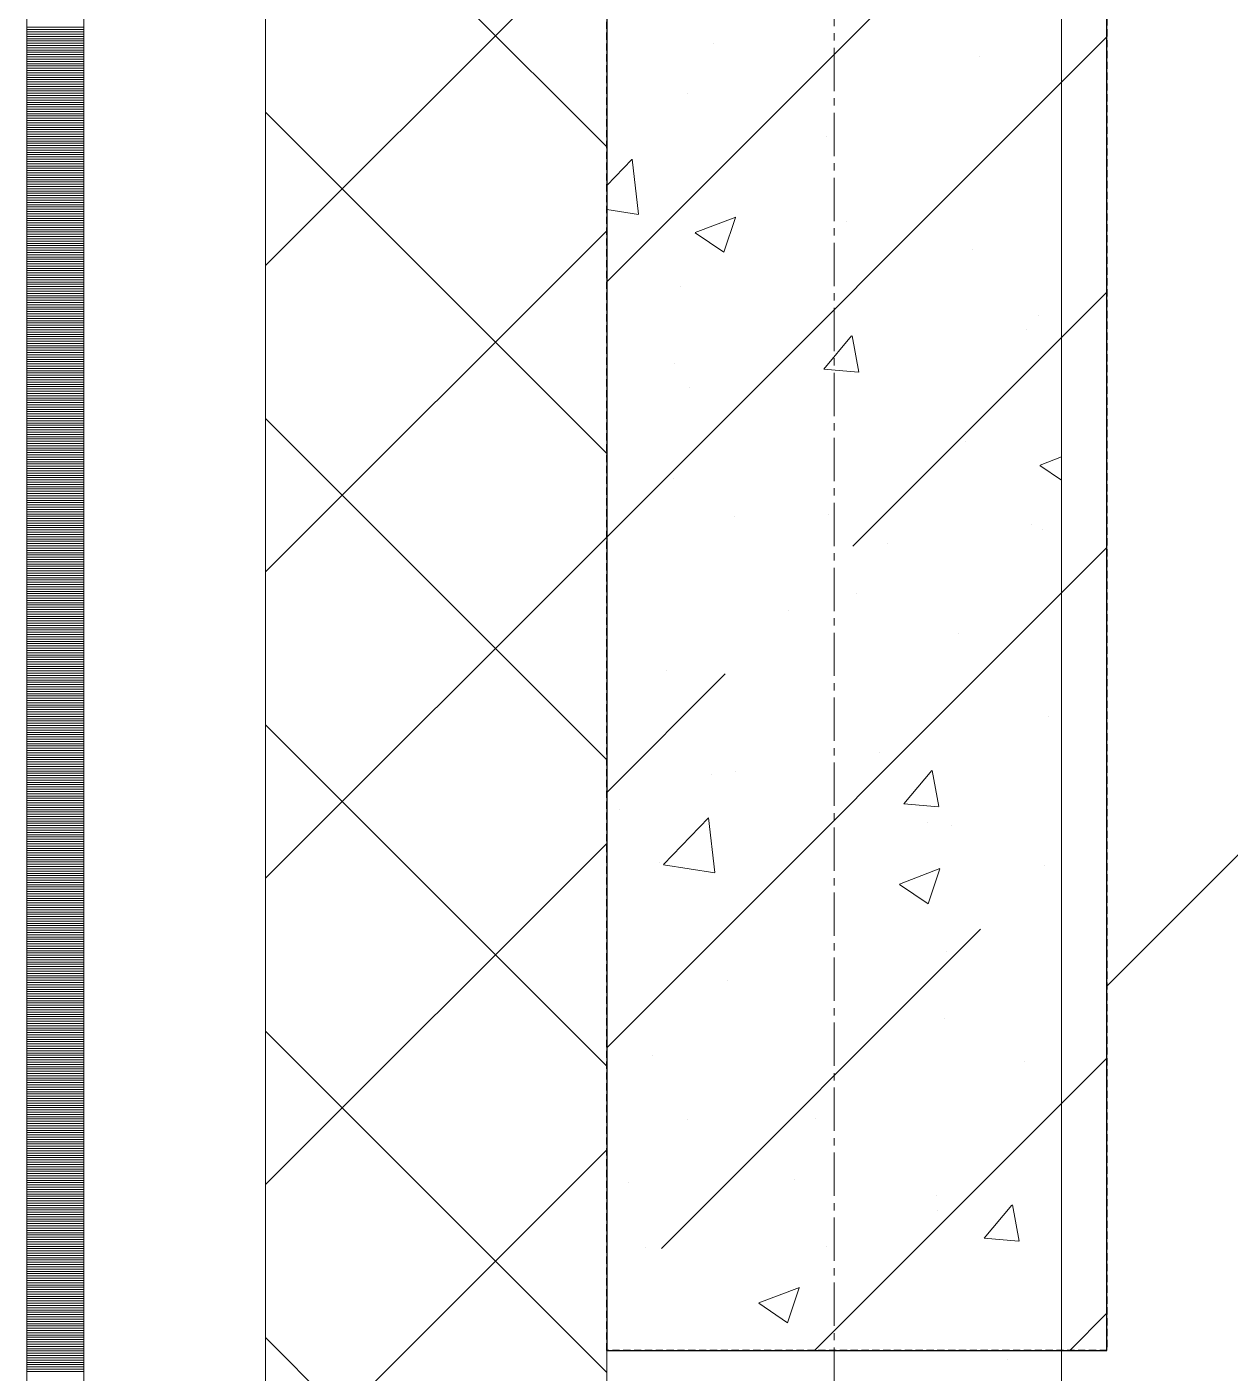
# Model space of a CAD drawing. Header units: millimetres. Extents: x 538266 to 1167394, y 114608 to 637157.
# Drawn here: x 828883 to 829412, y 185303 to 185895 of the extents above; entities that cross this region are included whole.
import ezdxf
from ezdxf.enums import TextEntityAlignment as Align

# ---------------------------------------------------------------- set-up
doc = ezdxf.new("R2010")
doc.units = ezdxf.units.MM
for name, pattern in [('CENTER2', [28.575, 19.05, -3.175, 3.175, -3.175]), ('DASHED', [19.05, 12.7, -6.35]), ('HIDDEN2', [4.7625, 3.175, -1.5875])]:
    doc.linetypes.add(name, pattern=pattern)
doc.layers.get('Defpoints').update_dxf_attribs({"color": 140})
doc.layers.add('АР_Делит', color=120, linetype='Continuous', lineweight=0, plot=False)
for name, color, linetype, lineweight in [('АР_Колонны', 70, 'Continuous', 30), ('АР_Стены ЖБ', 7, 'Continuous', 35), ('АР_Стены ПЕНОблок', 52, 'Continuous', 20), ('АР_Тонкая', 254, 'Continuous', 5), ('АР_Утеплитель', 31, 'Continuous', 0), ('АР_Штриховка', 8, 'Continuous', 0)]:
    doc.layers.add(name, color=color, linetype=linetype, lineweight=lineweight)
doc.layers.add('РД_Оси_100', color=7, linetype='Continuous', lineweight=0, true_color=0x525252)
doc.layers.add('ФВ-5', color=7, linetype='Continuous')
doc.styles.add('style1', font='ARIALN.TTF')

# ---------------------------------------------------------------- blocks, each defined once
blk = doc.blocks.new('2_этаж')
at = {"layer": 'АР_Колонны', "color": 18, "linetype": 'HIDDEN2', "lineweight": 25, "true_color": 0x000000}
for p, q in [((672773.57, 185313.25), (672773.57, 186213.25)), ((672993.57, 186213.25), (672993.57, 185313.25)), ((672993.57, 185313.25), (672773.57, 185313.25))]:
    blk.add_line(p, q, dxfattribs=at)
at = {"layer": 'АР_Колонны', "color": 18, "linetype": 'Continuous', "lineweight": 15, "true_color": 0x000000}
for p, q in [((672773.57, 186213.25), (672773.57, 185313.25)), ((672773.57, 186213.25), (672773.57, 185313.25)), ((672993.57, 185313.25), (672993.57, 186213.25)), ((672993.57, 185313.25), (672993.57, 186213.25)), ((672773.57, 185313.25), (672993.57, 185313.25)), ((672773.57, 185313.25), (672993.57, 185313.25))]:
    blk.add_line(p, q, dxfattribs=at)
at = {"layer": 'АР_Стены ЖБ', "color": 18, "linetype": 'Continuous', "lineweight": 30, "true_color": 0x000000}
for p, q in [((672773.57, 186213.25), (672773.57, 185313.25)), ((672993.57, 185313.25), (672993.57, 186213.25)), ((672773.57, 185313.25), (672993.57, 185313.25))]:
    blk.add_line(p, q, dxfattribs=at)
at = {"layer": 'АР_Стены ПЕНОблок', "color": 18, "linetype": 'Continuous', "lineweight": 20, "true_color": 0x000000}
for p, q in [((672773.57, 213213.25), (672773.57, 137013.25)), ((672973.57, 137013.25), (672973.57, 213213.25))]:
    blk.add_line(p, q, dxfattribs=at)
at = {"layer": 'АР_Тонкая', "color": 18, "linetype": 'Continuous', "lineweight": 5, "true_color": 0x000000}
for p, q in [((672518.57, 213213.25), (672518.57, 137013.25)), ((672543.57, 213213.25), (672543.57, 137013.25)), ((672543.57, 137013.25), (672543.57, 213213.25)), ((672623.57, 137013.25), (672623.57, 213213.25))]:
    blk.add_line(p, q, dxfattribs=at)
at = {"layer": 'АР_Утеплитель', "color": 18, "linetype": 'Continuous', "lineweight": 0, "true_color": 0x000000}
for p, q in [((672623.57, 213213.25), (672623.57, 137013.25)), ((672773.57, 137013.25), (672773.57, 213213.25))]:
    blk.add_line(p, q, dxfattribs=at)
at = {"layer": 'АР_Штриховка', "color": 18, "linetype": 'Continuous', "lineweight": 0, "true_color": 0x000000}
for p, q in [((672773.57, 185842.37), (672623.57, 185992.37)), ((672623.57, 185790.23), (672773.57, 185940.23)), ((672518.57, 185895), (672543.57, 185895)), ((672518.57, 185894), (672543.57, 185894)), ((672518.57, 185893), (672543.57, 185893)), ((672518.57, 185892), (672543.57, 185892)), ((672518.57, 185891), (672543.57, 185891)), ((672518.57, 185890), (672543.57, 185890)), ((672518.57, 185889), (672543.57, 185889)), ((672518.57, 185888), (672543.57, 185888)), ((672518.57, 185887), (672543.57, 185887)), ((672518.57, 185886), (672543.57, 185886)), ((672518.57, 185885), (672543.57, 185885)), ((672518.57, 185884), (672543.57, 185884)), ((672518.57, 185883), (672543.57, 185883)), ((672820.54, 185888.04), (672820.54, 185888.04)), ((672518.57, 185882), (672543.57, 185882)), ((672518.57, 185881), (672543.57, 185881)), ((672518.57, 185880), (672543.57, 185880)), ((672518.57, 185879), (672543.57, 185879)), ((672518.57, 185878), (672543.57, 185878)), ((672518.57, 185877), (672543.57, 185877)), ((672937.47, 185882.06), (672937.47, 185882.06)), ((672518.57, 185876), (672543.57, 185876)), ((672518.57, 185875), (672543.57, 185875)), ((672518.57, 185874), (672543.57, 185874)), ((672518.57, 185873), (672543.57, 185873)), ((672518.57, 185872), (672543.57, 185872)), ((672518.57, 185871), (672543.57, 185871)), ((672518.57, 185870), (672543.57, 185870)), ((672518.57, 185869), (672543.57, 185869)), ((672518.57, 185868), (672543.57, 185868)), ((672518.57, 185867), (672543.57, 185867)), ((672518.57, 185866), (672543.57, 185866)), ((672518.57, 185865), (672543.57, 185865)), ((672809.17, 185865.8), (672809.17, 185865.8)), ((672518.57, 185864), (672543.57, 185864)), ((672518.57, 185863), (672543.57, 185863)), ((672518.57, 185862), (672543.57, 185862)), ((672518.57, 185861), (672543.57, 185861)), ((672518.57, 185860), (672543.57, 185860)), ((672518.57, 185859), (672543.57, 185859)), ((672518.57, 185858), (672543.57, 185858)), ((672518.57, 185857), (672543.57, 185857)), ((672518.57, 185856), (672543.57, 185856)), ((672518.57, 185855), (672543.57, 185855)), ((672518.57, 185854), (672543.57, 185854)), ((672773.57, 185707.67), (672623.57, 185857.67)), ((672518.57, 185853), (672543.57, 185853)), ((672518.57, 185852), (672543.57, 185852)), ((672518.57, 185851), (672543.57, 185851)), ((672518.57, 185850), (672543.57, 185850)), ((672518.57, 185849), (672543.57, 185849)), ((672518.57, 185848), (672543.57, 185848)), ((672870.08, 185847.19), (672870.08, 185847.19)), ((672518.57, 185847), (672543.57, 185847)), ((672518.57, 185846), (672543.57, 185846)), ((672518.57, 185845), (672543.57, 185845)), ((672518.57, 185844), (672543.57, 185844)), ((672518.57, 185843), (672543.57, 185843)), ((672518.57, 185842), (672543.57, 185842)), ((672518.57, 185841), (672543.57, 185841)), ((672518.57, 185840), (672543.57, 185840)), ((672518.57, 185839), (672543.57, 185839)), ((672518.57, 185838), (672543.57, 185838)), ((672518.57, 185837), (672543.57, 185837)), ((672518.57, 185836), (672543.57, 185836)), ((672773.57, 185825.42), (672784.63, 185836.94)), ((672787.5, 185812.83), (672784.69, 185836.95)), ((672518.57, 185835), (672543.57, 185835)), ((672518.57, 185834), (672543.57, 185834)), ((672518.57, 185833), (672543.57, 185833)), ((672518.57, 185832), (672543.57, 185832)), ((672518.57, 185831), (672543.57, 185831)), ((672518.57, 185830), (672543.57, 185830)), ((672773.88, 185834.53), (672773.88, 185834.53)), ((672518.57, 185829), (672543.57, 185829)), ((672518.57, 185828), (672543.57, 185828)), ((672518.57, 185827), (672543.57, 185827)), ((672518.57, 185826), (672543.57, 185826)), ((672518.57, 185825), (672543.57, 185825)), ((672518.57, 185824), (672543.57, 185824)), ((672518.57, 185823), (672543.57, 185823)), ((672518.57, 185822), (672543.57, 185822)), ((672518.57, 185821), (672543.57, 185821)), ((672518.57, 185820), (672543.57, 185820)), ((672518.57, 185819), (672543.57, 185819)), ((672518.57, 185818), (672543.57, 185818)), ((672518.57, 185817), (672543.57, 185817)), ((672518.57, 185816), (672543.57, 185816)), ((672518.57, 185815), (672543.57, 185815)), ((672518.57, 185814), (672543.57, 185814)), ((672518.57, 185813), (672543.57, 185813)), ((672518.57, 185812), (672543.57, 185812)), ((672773.57, 185814.87), (672787.48, 185812.71)), ((672812.53, 185804.75), (672830.31, 185811.58)), ((672518.57, 185811), (672543.57, 185811)), ((672518.57, 185810), (672543.57, 185810)), ((672518.57, 185809), (672543.57, 185809)), ((672518.57, 185808), (672543.57, 185808)), ((672518.57, 185807), (672543.57, 185807)), ((672518.57, 185806), (672543.57, 185806)), ((672825.11, 185796.07), (672830.26, 185811.42)), ((672879.14, 185809.82), (672879.14, 185809.82)), ((672518.57, 185805), (672543.57, 185805)), ((672518.57, 185804), (672543.57, 185804)), ((672518.57, 185803), (672543.57, 185803)), ((672518.57, 185802), (672543.57, 185802)), ((672518.57, 185801), (672543.57, 185801)), ((672518.57, 185800), (672543.57, 185800)), ((672623.57, 185655.53), (672773.57, 185805.53)), ((672812.46, 185804.6), (672825.09, 185796.08)), ((672518.57, 185799), (672543.57, 185799)), ((672518.57, 185798), (672543.57, 185798)), ((672518.57, 185797), (672543.57, 185797)), ((672518.57, 185796), (672543.57, 185796)), ((672518.57, 185795), (672543.57, 185795)), ((672518.57, 185794), (672543.57, 185794)), ((672934.38, 185797.51), (672934.38, 185797.51)), ((672518.57, 185793), (672543.57, 185793)), ((672518.57, 185792), (672543.57, 185792)), ((672518.57, 185791), (672543.57, 185791)), ((672518.57, 185790), (672543.57, 185790)), ((672518.57, 185789), (672543.57, 185789)), ((672518.57, 185788), (672543.57, 185788)), ((672518.57, 185787), (672543.57, 185787)), ((672518.57, 185786), (672543.57, 185786)), ((672518.57, 185785), (672543.57, 185785)), ((672518.57, 185784), (672543.57, 185784)), ((672518.57, 185783), (672543.57, 185783)), ((672518.57, 185782), (672543.57, 185782)), ((672518.57, 185781), (672543.57, 185781)), ((672518.57, 185780), (672543.57, 185780)), ((672518.57, 185779), (672543.57, 185779)), ((672518.57, 185778), (672543.57, 185778)), ((672518.57, 185777), (672543.57, 185777)), ((672806.08, 185781.25), (672806.08, 185781.25)), ((672518.57, 185776), (672543.57, 185776)), ((672518.57, 185775), (672543.57, 185775)), ((672518.57, 185774), (672543.57, 185774)), ((672518.57, 185773), (672543.57, 185773)), ((672518.57, 185772), (672543.57, 185772)), ((672518.57, 185771), (672543.57, 185771)), ((672518.57, 185770), (672543.57, 185770)), ((672518.57, 185769), (672543.57, 185769)), ((672518.57, 185768), (672543.57, 185768)), ((672518.57, 185767), (672543.57, 185767)), ((672518.57, 185766), (672543.57, 185766)), ((672518.57, 185765), (672543.57, 185765)), ((672963.67, 185768.13), (672963.67, 185768.13)), ((672518.57, 185764), (672543.57, 185764)), ((672518.57, 185763), (672543.57, 185763)), ((672518.57, 185762), (672543.57, 185762)), ((672518.57, 185761), (672543.57, 185761)), ((672518.57, 185760), (672543.57, 185760)), ((672518.57, 185759), (672543.57, 185759)), ((672869.03, 185744.67), (672881.27, 185759.27)), ((672884.45, 185743.39), (672881.51, 185759.31)), ((672958.18, 185761.91), (672958.18, 185761.91)), ((672518.57, 185758), (672543.57, 185758)), ((672518.57, 185757), (672543.57, 185757)), ((672518.57, 185756), (672543.57, 185756)), ((672518.57, 185755), (672543.57, 185755)), ((672518.57, 185754), (672543.57, 185754)), ((672518.57, 185753), (672543.57, 185753)), ((672518.57, 185752), (672543.57, 185752)), ((672518.57, 185751), (672543.57, 185751)), ((672518.57, 185750), (672543.57, 185750)), ((672518.57, 185749), (672543.57, 185749)), ((672518.57, 185748), (672543.57, 185748)), ((672518.57, 185747), (672543.57, 185747)), ((672803.26, 185747.01), (672803.26, 185747.01)), ((672518.57, 185746), (672543.57, 185746)), ((672518.57, 185745), (672543.57, 185745)), ((672518.57, 185744), (672543.57, 185744)), ((672518.57, 185743), (672543.57, 185743)), ((672518.57, 185742), (672543.57, 185742)), ((672518.57, 185741), (672543.57, 185741)), ((672869.03, 185744.67), (672884.21, 185743.34)), ((672518.57, 185740), (672543.57, 185740)), ((672518.57, 185739), (672543.57, 185739)), ((672518.57, 185738), (672543.57, 185738)), ((672518.57, 185737), (672543.57, 185737)), ((672518.57, 185736), (672543.57, 185736)), ((672518.57, 185735), (672543.57, 185735)), ((672810.05, 185736.48), (672810.05, 185736.48)), ((672518.57, 185734), (672543.57, 185734)), ((672518.57, 185733), (672543.57, 185733)), ((672518.57, 185732), (672543.57, 185732)), ((672518.57, 185731), (672543.57, 185731)), ((672518.57, 185730), (672543.57, 185730)), ((672518.57, 185729), (672543.57, 185729)), ((672518.57, 185728), (672543.57, 185728)), ((672518.57, 185727), (672543.57, 185727)), ((672518.57, 185726), (672543.57, 185726)), ((672518.57, 185725), (672543.57, 185725)), ((672518.57, 185724), (672543.57, 185724)), ((672518.57, 185723), (672543.57, 185723)), ((672773.57, 185572.96), (672623.57, 185722.96)), ((672518.57, 185722), (672543.57, 185722)), ((672518.57, 185721), (672543.57, 185721)), ((672518.57, 185720), (672543.57, 185720)), ((672518.57, 185719), (672543.57, 185719)), ((672518.57, 185718), (672543.57, 185718)), ((672518.57, 185717), (672543.57, 185717)), ((672518.57, 185716), (672543.57, 185716)), ((672518.57, 185715), (672543.57, 185715)), ((672518.57, 185714), (672543.57, 185714)), ((672518.57, 185713), (672543.57, 185713)), ((672518.57, 185712), (672543.57, 185712)), ((672518.57, 185711), (672543.57, 185711)), ((672931.29, 185712.95), (672931.29, 185712.95)), ((672518.57, 185710), (672543.57, 185710)), ((672518.57, 185709), (672543.57, 185709)), ((672518.57, 185708), (672543.57, 185708)), ((672518.57, 185707), (672543.57, 185707)), ((672518.57, 185706), (672543.57, 185706)), ((672964.14, 185702.49), (672973.57, 185706.1)), ((672518.57, 185705), (672543.57, 185705)), ((672518.57, 185704), (672543.57, 185704)), ((672518.57, 185703), (672543.57, 185703)), ((672518.57, 185702), (672543.57, 185702)), ((672518.57, 185701), (672543.57, 185701)), ((672518.57, 185700), (672543.57, 185700)), ((672964.07, 185702.34), (672973.57, 185695.93)), ((672518.57, 185699), (672543.57, 185699)), ((672518.57, 185698), (672543.57, 185698)), ((672518.57, 185697), (672543.57, 185697)), ((672518.57, 185696), (672543.57, 185696)), ((672518.57, 185695), (672543.57, 185695)), ((672518.57, 185694), (672543.57, 185694)), ((672802.99, 185696.69), (672802.99, 185696.69)), ((672518.57, 185693), (672543.57, 185693)), ((672518.57, 185692), (672543.57, 185692)), ((672518.57, 185691), (672543.57, 185691)), ((672518.57, 185690), (672543.57, 185690)), ((672518.57, 185689), (672543.57, 185689)), ((672518.57, 185688), (672543.57, 185688)), ((672518.57, 185687), (672543.57, 185687)), ((672518.57, 185686), (672543.57, 185686)), ((672518.57, 185685), (672543.57, 185685)), ((672518.57, 185684), (672543.57, 185684)), ((672518.57, 185683), (672543.57, 185683)), ((672518.57, 185682), (672543.57, 185682)), ((672518.57, 185681), (672543.57, 185681)), ((672518.57, 185680), (672543.57, 185680)), ((672518.57, 185679), (672543.57, 185679)), ((672518.57, 185678), (672543.57, 185678)), ((672518.57, 185677), (672543.57, 185677)), ((672518.57, 185676), (672543.57, 185676)), ((672829.67, 185680.03), (672829.67, 185680.03)), ((672870.91, 185680.71), (672870.91, 185680.71)), ((672960.44, 185676.32), (672960.44, 185676.32)), ((672518.57, 185675), (672543.57, 185675)), ((672518.57, 185674), (672543.57, 185674)), ((672518.57, 185673), (672543.57, 185673)), ((672518.57, 185672), (672543.57, 185672)), ((672518.57, 185671), (672543.57, 185671)), ((672518.57, 185670), (672543.57, 185670)), ((672623.57, 185520.83), (672773.57, 185670.83)), ((672965.26, 185674.3), (672965.26, 185674.3)), ((672518.57, 185669), (672543.57, 185669)), ((672518.57, 185668), (672543.57, 185668)), ((672518.57, 185667), (672543.57, 185667)), ((672518.57, 185666), (672543.57, 185666)), ((672518.57, 185665), (672543.57, 185665)), ((672518.57, 185664), (672543.57, 185664)), ((672896.85, 185667.95), (672896.85, 185667.95)), ((672518.57, 185663), (672543.57, 185663)), ((672518.57, 185662), (672543.57, 185662)), ((672518.57, 185661), (672543.57, 185661)), ((672518.57, 185660), (672543.57, 185660)), ((672518.57, 185659), (672543.57, 185659)), ((672518.57, 185658), (672543.57, 185658)), ((672518.57, 185657), (672543.57, 185657)), ((672518.57, 185656), (672543.57, 185656)), ((672518.57, 185655), (672543.57, 185655)), ((672518.57, 185654), (672543.57, 185654)), ((672518.57, 185653), (672543.57, 185653)), ((672518.57, 185652), (672543.57, 185652)), ((672518.57, 185651), (672543.57, 185651)), ((672518.57, 185650), (672543.57, 185650)), ((672518.57, 185649), (672543.57, 185649)), ((672518.57, 185648), (672543.57, 185648)), ((672518.57, 185647), (672543.57, 185647)), ((672518.57, 185646), (672543.57, 185646)), ((672883.23, 185645.91), (672883.23, 185645.91)), ((672518.57, 185645), (672543.57, 185645)), ((672518.57, 185644), (672543.57, 185644)), ((672518.57, 185643), (672543.57, 185643)), ((672518.57, 185642), (672543.57, 185642)), ((672518.57, 185641), (672543.57, 185641)), ((672518.57, 185640), (672543.57, 185640)), ((672518.57, 185639), (672543.57, 185639)), ((672518.57, 185638), (672543.57, 185638)), ((672518.57, 185637), (672543.57, 185637)), ((672518.57, 185636), (672543.57, 185636)), ((672518.57, 185635), (672543.57, 185635)), ((672518.57, 185634), (672543.57, 185634)), ((672518.57, 185633), (672543.57, 185633)), ((672518.57, 185632), (672543.57, 185632)), ((672518.57, 185631), (672543.57, 185631)), ((672518.57, 185630), (672543.57, 185630)), ((672518.57, 185629), (672543.57, 185629)), ((672928.2, 185628.4), (672928.2, 185628.4)), ((672518.57, 185628), (672543.57, 185628)), ((672518.57, 185627), (672543.57, 185627)), ((672518.57, 185626), (672543.57, 185626)), ((672518.57, 185625), (672543.57, 185625)), ((672518.57, 185624), (672543.57, 185624)), ((672518.57, 185623), (672543.57, 185623)), ((672518.57, 185622), (672543.57, 185622)), ((672518.57, 185621), (672543.57, 185621)), ((672518.57, 185620), (672543.57, 185620)), ((672518.57, 185619), (672543.57, 185619)), ((672518.57, 185618), (672543.57, 185618)), ((672518.57, 185617), (672543.57, 185617)), ((672518.57, 185616), (672543.57, 185616)), ((672518.57, 185615), (672543.57, 185615)), ((672518.57, 185614), (672543.57, 185614)), ((672518.57, 185613), (672543.57, 185613)), ((672518.57, 185612), (672543.57, 185612)), ((672518.57, 185611), (672543.57, 185611)), ((672799.9, 185612.14), (672799.9, 185612.14)), ((672518.57, 185610), (672543.57, 185610)), ((672518.57, 185609), (672543.57, 185609)), ((672518.57, 185608), (672543.57, 185608)), ((672518.57, 185607), (672543.57, 185607)), ((672518.57, 185606), (672543.57, 185606)), ((672518.57, 185605), (672543.57, 185605)), ((672518.57, 185604), (672543.57, 185604)), ((672518.57, 185603), (672543.57, 185603)), ((672518.57, 185602), (672543.57, 185602)), ((672518.57, 185601), (672543.57, 185601)), ((672518.57, 185600), (672543.57, 185600)), ((672518.57, 185599), (672543.57, 185599)), ((672518.57, 185598), (672543.57, 185598)), ((672518.57, 185597), (672543.57, 185597)), ((672518.57, 185596), (672543.57, 185596)), ((672518.57, 185595), (672543.57, 185595)), ((672518.57, 185594), (672543.57, 185594)), ((672518.57, 185593), (672543.57, 185593)), ((672518.57, 185592), (672543.57, 185592)), ((672518.57, 185591), (672543.57, 185591)), ((672518.57, 185590), (672543.57, 185590)), ((672518.57, 185589), (672543.57, 185589)), ((672518.57, 185588), (672543.57, 185588)), ((672518.57, 185587), (672543.57, 185587)), ((672773.57, 185438.26), (672623.57, 185588.26)), ((672967.92, 185591.83), (672967.92, 185591.83)), ((672518.57, 185586), (672543.57, 185586)), ((672518.57, 185585), (672543.57, 185585)), ((672518.57, 185584), (672543.57, 185584)), ((672518.57, 185583), (672543.57, 185583)), ((672518.57, 185582), (672543.57, 185582)), ((672518.57, 185581), (672543.57, 185581)), ((672518.57, 185580), (672543.57, 185580)), ((672518.57, 185579), (672543.57, 185579)), ((672518.57, 185578), (672543.57, 185578)), ((672518.57, 185577), (672543.57, 185577)), ((672518.57, 185576), (672543.57, 185576)), ((672518.57, 185575), (672543.57, 185575)), ((672893.62, 185576.14), (672893.62, 185576.14)), ((672518.57, 185574), (672543.57, 185574)), ((672518.57, 185573), (672543.57, 185573)), ((672518.57, 185572), (672543.57, 185572)), ((672518.57, 185571), (672543.57, 185571)), ((672518.57, 185570), (672543.57, 185570)), ((672518.57, 185569), (672543.57, 185569)), ((672518.57, 185568), (672543.57, 185568)), ((672518.57, 185567), (672543.57, 185567)), ((672518.57, 185566), (672543.57, 185566)), ((672518.57, 185565), (672543.57, 185565)), ((672518.57, 185564), (672543.57, 185564)), ((672518.57, 185563), (672543.57, 185563)), ((672819.79, 185566.4), (672819.79, 185566.4)), ((672830.03, 185567.77), (672830.03, 185567.77)), ((672904.27, 185553.62), (672916.52, 185568.21)), ((672919.69, 185552.33), (672916.76, 185568.25)), ((672518.57, 185562), (672543.57, 185562)), ((672518.57, 185561), (672543.57, 185561)), ((672518.57, 185560), (672543.57, 185560)), ((672518.57, 185559), (672543.57, 185559)), ((672518.57, 185558), (672543.57, 185558)), ((672518.57, 185557), (672543.57, 185557)), ((672518.57, 185556), (672543.57, 185556)), ((672518.57, 185555), (672543.57, 185555)), ((672518.57, 185554), (672543.57, 185554)), ((672518.57, 185553), (672543.57, 185553)), ((672518.57, 185552), (672543.57, 185552)), ((672904.27, 185553.61), (672919.45, 185552.28)), ((672518.57, 185551), (672543.57, 185551)), ((672518.57, 185550), (672543.57, 185550)), ((672518.57, 185549), (672543.57, 185549)), ((672518.57, 185548), (672543.57, 185548)), ((672518.57, 185547), (672543.57, 185547)), ((672518.57, 185546), (672543.57, 185546)), ((672779.14, 185550.92), (672779.14, 185550.92)), ((672798.52, 185526.86), (672818.3, 185547.47)), ((672821.18, 185523.36), (672818.37, 185547.48)), ((672518.57, 185545), (672543.57, 185545)), ((672518.57, 185544), (672543.57, 185544)), ((672518.57, 185543), (672543.57, 185543)), ((672518.57, 185542), (672543.57, 185542)), ((672518.57, 185541), (672543.57, 185541)), ((672518.57, 185540), (672543.57, 185540)), ((672914.73, 185545.19), (672914.73, 185545.19)), ((672925.11, 185543.84), (672925.11, 185543.84)), ((672518.57, 185539), (672543.57, 185539)), ((672518.57, 185538), (672543.57, 185538)), ((672518.57, 185537), (672543.57, 185537)), ((672518.57, 185536), (672543.57, 185536)), ((672518.57, 185535), (672543.57, 185535)), ((672518.57, 185534), (672543.57, 185534)), ((672623.57, 185386.12), (672773.57, 185536.12)), ((672518.57, 185533), (672543.57, 185533)), ((672518.57, 185532), (672543.57, 185532)), ((672518.57, 185531), (672543.57, 185531)), ((672518.57, 185530), (672543.57, 185530)), ((672518.57, 185529), (672543.57, 185529)), ((672518.57, 185528), (672543.57, 185528)), ((672796.82, 185527.58), (672796.82, 185527.58)), ((672518.57, 185527), (672543.57, 185527)), ((672518.57, 185526), (672543.57, 185526)), ((672518.57, 185525), (672543.57, 185525)), ((672518.57, 185524), (672543.57, 185524)), ((672518.57, 185523), (672543.57, 185523)), ((672518.57, 185522), (672543.57, 185522)), ((672798.57, 185526.75), (672821.16, 185523.24)), ((672902.34, 185518.3), (672920.12, 185525.12)), ((672914.92, 185509.62), (672920.07, 185524.97)), ((672518.57, 185521), (672543.57, 185521)), ((672518.57, 185520), (672543.57, 185520)), ((672518.57, 185519), (672543.57, 185519)), ((672518.57, 185518), (672543.57, 185518)), ((672518.57, 185517), (672543.57, 185517)), ((672518.57, 185516), (672543.57, 185516)), ((672902.27, 185518.15), (672914.9, 185509.63)), ((672518.57, 185515), (672543.57, 185515)), ((672518.57, 185514), (672543.57, 185514)), ((672518.57, 185513), (672543.57, 185513)), ((672518.57, 185512), (672543.57, 185512)), ((672518.57, 185511), (672543.57, 185511)), ((672518.57, 185510), (672543.57, 185510)), ((672518.57, 185509), (672543.57, 185509)), ((672518.57, 185508), (672543.57, 185508)), ((672518.57, 185507), (672543.57, 185507)), ((672518.57, 185506), (672543.57, 185506)), ((672518.57, 185505), (672543.57, 185505)), ((672518.57, 185504), (672543.57, 185504)), ((672518.57, 185503), (672543.57, 185503)), ((672518.57, 185502), (672543.57, 185502)), ((672518.57, 185501), (672543.57, 185501)), ((672518.57, 185500), (672543.57, 185500)), ((672518.57, 185499), (672543.57, 185499)), ((672518.57, 185498), (672543.57, 185498)), ((672518.57, 185497), (672543.57, 185497)), ((672518.57, 185496), (672543.57, 185496)), ((672518.57, 185495), (672543.57, 185495)), ((672518.57, 185494), (672543.57, 185494)), ((672518.57, 185493), (672543.57, 185493)), ((672518.57, 185492), (672543.57, 185492)), ((672518.57, 185491), (672543.57, 185491)), ((672518.57, 185490), (672543.57, 185490)), ((672518.57, 185489), (672543.57, 185489)), ((672518.57, 185488), (672543.57, 185488)), ((672518.57, 185487), (672543.57, 185487)), ((672923, 185488.63), (672923, 185488.63)), ((672518.57, 185486), (672543.57, 185486)), ((672518.57, 185485), (672543.57, 185485)), ((672518.57, 185484), (672543.57, 185484)), ((672518.57, 185483), (672543.57, 185483)), ((672518.57, 185482), (672543.57, 185482)), ((672518.57, 185481), (672543.57, 185481)), ((672518.57, 185480), (672543.57, 185480)), ((672518.57, 185479), (672543.57, 185479)), ((672518.57, 185478), (672543.57, 185478)), ((672518.57, 185477), (672543.57, 185477)), ((672518.57, 185476), (672543.57, 185476)), ((672518.57, 185475), (672543.57, 185475)), ((672826.8, 185475.96), (672826.8, 185475.96)), ((672518.57, 185474), (672543.57, 185474)), ((672518.57, 185473), (672543.57, 185473)), ((672518.57, 185472), (672543.57, 185472)), ((672518.57, 185471), (672543.57, 185471)), ((672518.57, 185470), (672543.57, 185470)), ((672518.57, 185469), (672543.57, 185469)), ((672518.57, 185468), (672543.57, 185468)), ((672518.57, 185467), (672543.57, 185467)), ((672518.57, 185466), (672543.57, 185466)), ((672518.57, 185465), (672543.57, 185465)), ((672518.57, 185464), (672543.57, 185464)), ((672518.57, 185463), (672543.57, 185463)), ((672518.57, 185462), (672543.57, 185462)), ((672518.57, 185461), (672543.57, 185461)), ((672518.57, 185460), (672543.57, 185460)), ((672518.57, 185459), (672543.57, 185459)), ((672518.57, 185458), (672543.57, 185458)), ((672518.57, 185457), (672543.57, 185457)), ((672922.02, 185459.29), (672922.02, 185459.29)), ((672518.57, 185456), (672543.57, 185456)), ((672518.57, 185455), (672543.57, 185455)), ((672518.57, 185454), (672543.57, 185454)), ((672518.57, 185453), (672543.57, 185453)), ((672518.57, 185452), (672543.57, 185452)), ((672518.57, 185451), (672543.57, 185451)), ((672773.57, 185303.55), (672623.57, 185453.55)), ((672518.57, 185450), (672543.57, 185450)), ((672518.57, 185449), (672543.57, 185449)), ((672518.57, 185448), (672543.57, 185448)), ((672518.57, 185447), (672543.57, 185447)), ((672518.57, 185446), (672543.57, 185446)), ((672518.57, 185445), (672543.57, 185445)), ((672518.57, 185444), (672543.57, 185444)), ((672518.57, 185443), (672543.57, 185443)), ((672518.57, 185442), (672543.57, 185442)), ((672518.57, 185441), (672543.57, 185441)), ((672518.57, 185440), (672543.57, 185440)), ((672518.57, 185439), (672543.57, 185439)), ((672793.73, 185443.03), (672793.73, 185443.03)), ((672957.43, 185440.27), (672957.43, 185440.27)), ((672518.57, 185438), (672543.57, 185438)), ((672518.57, 185437), (672543.57, 185437)), ((672518.57, 185436), (672543.57, 185436)), ((672518.57, 185435), (672543.57, 185435)), ((672518.57, 185434), (672543.57, 185434)), ((672518.57, 185433), (672543.57, 185433)), ((672518.57, 185432), (672543.57, 185432)), ((672518.57, 185431), (672543.57, 185431)), ((672518.57, 185430), (672543.57, 185430)), ((672518.57, 185429), (672543.57, 185429)), ((672518.57, 185428), (672543.57, 185428)), ((672518.57, 185427), (672543.57, 185427)), ((672518.57, 185426), (672543.57, 185426)), ((672518.57, 185425), (672543.57, 185425)), ((672518.57, 185424), (672543.57, 185424)), ((672518.57, 185423), (672543.57, 185423)), ((672518.57, 185422), (672543.57, 185422)), ((672518.57, 185421), (672543.57, 185421)), ((672518.57, 185420), (672543.57, 185420)), ((672518.57, 185419), (672543.57, 185419)), ((672518.57, 185418), (672543.57, 185418)), ((672518.57, 185417), (672543.57, 185417)), ((672518.57, 185416), (672543.57, 185416)), ((672865.27, 185415.39), (672865.27, 185415.39)), ((672518.57, 185415), (672543.57, 185415)), ((672518.57, 185414), (672543.57, 185414)), ((672518.57, 185413), (672543.57, 185413)), ((672518.57, 185412), (672543.57, 185412)), ((672518.57, 185411), (672543.57, 185411)), ((672518.57, 185410), (672543.57, 185410)), ((672809.3, 185414.85), (672809.3, 185414.85)), ((672518.57, 185409), (672543.57, 185409)), ((672518.57, 185408), (672543.57, 185408)), ((672518.57, 185407), (672543.57, 185407)), ((672518.57, 185406), (672543.57, 185406)), ((672518.57, 185405), (672543.57, 185405)), ((672518.57, 185404), (672543.57, 185404)), ((672518.57, 185403), (672543.57, 185403)), ((672518.57, 185402), (672543.57, 185402)), ((672518.57, 185401), (672543.57, 185401)), ((672518.57, 185400), (672543.57, 185400)), ((672518.57, 185399), (672543.57, 185399)), ((672518.57, 185398), (672543.57, 185398)), ((672623.57, 185251.42), (672773.57, 185401.42)), ((672518.57, 185397), (672543.57, 185397)), ((672518.57, 185396), (672543.57, 185396)), ((672518.57, 185395), (672543.57, 185395)), ((672518.57, 185394), (672543.57, 185394)), ((672518.57, 185393), (672543.57, 185393)), ((672518.57, 185392), (672543.57, 185392)), ((672518.57, 185391), (672543.57, 185391)), ((672518.57, 185390), (672543.57, 185390)), ((672518.57, 185389), (672543.57, 185389)), ((672518.57, 185388), (672543.57, 185388)), ((672518.57, 185387), (672543.57, 185387)), ((672518.57, 185386), (672543.57, 185386)), ((672783.23, 185387.01), (672783.23, 185387.01)), ((672856.18, 185388.45), (672856.18, 185388.45)), ((672518.57, 185385), (672543.57, 185385)), ((672518.57, 185384), (672543.57, 185384)), ((672518.57, 185383), (672543.57, 185383)), ((672518.57, 185382), (672543.57, 185382)), ((672518.57, 185381), (672543.57, 185381)), ((672518.57, 185380), (672543.57, 185380)), ((672918.82, 185381.28), (672918.82, 185381.28)), ((672518.57, 185379), (672543.57, 185379)), ((672518.57, 185378), (672543.57, 185378)), ((672518.57, 185377), (672543.57, 185377)), ((672518.57, 185376), (672543.57, 185376)), ((672518.57, 185375), (672543.57, 185375)), ((672518.57, 185374), (672543.57, 185374)), ((672918.94, 185374.73), (672918.94, 185374.73)), ((672939.51, 185362.56), (672951.76, 185377.15)), ((672954.94, 185361.27), (672952, 185377.19)), ((672518.57, 185373), (672543.57, 185373)), ((672518.57, 185372), (672543.57, 185372)), ((672518.57, 185371), (672543.57, 185371)), ((672518.57, 185370), (672543.57, 185370)), ((672518.57, 185369), (672543.57, 185369)), ((672518.57, 185368), (672543.57, 185368)), ((672518.57, 185367), (672543.57, 185367)), ((672518.57, 185366), (672543.57, 185366)), ((672518.57, 185365), (672543.57, 185365)), ((672518.57, 185364), (672543.57, 185364)), ((672518.57, 185363), (672543.57, 185363)), ((672518.57, 185362), (672543.57, 185362)), ((672939.51, 185362.56), (672954.7, 185361.23)), ((672518.57, 185361), (672543.57, 185361)), ((672518.57, 185360), (672543.57, 185360)), ((672518.57, 185359), (672543.57, 185359)), ((672518.57, 185358), (672543.57, 185358)), ((672518.57, 185357), (672543.57, 185357)), ((672518.57, 185356), (672543.57, 185356)), ((672790.64, 185358.47), (672790.64, 185358.47)), ((672870.16, 185359.08), (672870.16, 185359.08)), ((672518.57, 185355), (672543.57, 185355)), ((672518.57, 185354), (672543.57, 185354)), ((672518.57, 185353), (672543.57, 185353)), ((672518.57, 185352), (672543.57, 185352)), ((672518.57, 185351), (672543.57, 185351)), ((672518.57, 185350), (672543.57, 185350)), ((672518.57, 185349), (672543.57, 185349)), ((672518.57, 185348), (672543.57, 185348)), ((672518.57, 185347), (672543.57, 185347)), ((672518.57, 185346), (672543.57, 185346)), ((672518.57, 185345), (672543.57, 185345)), ((672518.57, 185344), (672543.57, 185344)), ((672518.57, 185343), (672543.57, 185343)), ((672518.57, 185342), (672543.57, 185342)), ((672518.57, 185341), (672543.57, 185341)), ((672518.57, 185340), (672543.57, 185340)), ((672518.57, 185339), (672543.57, 185339)), ((672840.54, 185334.11), (672858.32, 185340.94)), ((672853.12, 185325.43), (672858.27, 185340.78)), ((672518.57, 185338), (672543.57, 185338)), ((672518.57, 185337), (672543.57, 185337)), ((672518.57, 185336), (672543.57, 185336)), ((672518.57, 185335), (672543.57, 185335)), ((672518.57, 185334), (672543.57, 185334)), ((672518.57, 185333), (672543.57, 185333)), ((672840.47, 185333.96), (672853.1, 185325.44)), ((672518.57, 185332), (672543.57, 185332)), ((672518.57, 185331), (672543.57, 185331)), ((672518.57, 185330), (672543.57, 185330)), ((672518.57, 185329), (672543.57, 185329)), ((672518.57, 185328), (672543.57, 185328)), ((672518.57, 185327), (672543.57, 185327)), ((672518.57, 185326), (672543.57, 185326)), ((672518.57, 185325), (672543.57, 185325)), ((672518.57, 185324), (672543.57, 185324)), ((672518.57, 185323), (672543.57, 185323)), ((672518.57, 185322), (672543.57, 185322)), ((672518.57, 185321), (672543.57, 185321)), ((672518.57, 185320), (672543.57, 185320)), ((672518.57, 185319), (672543.57, 185319)), ((672518.57, 185318), (672543.57, 185318)), ((672518.57, 185317), (672543.57, 185317)), ((672518.57, 185316), (672543.57, 185316)), ((672518.57, 185315), (672543.57, 185315)), ((672773.57, 185168.85), (672623.57, 185318.85)), ((672518.57, 185314), (672543.57, 185314)), ((672518.57, 185313), (672543.57, 185313)), ((672518.57, 185312), (672543.57, 185312)), ((672518.57, 185311), (672543.57, 185311)), ((672518.57, 185310), (672543.57, 185310)), ((672518.57, 185309), (672543.57, 185309)), ((672949.77, 185309.38), (672949.77, 185309.38)), ((672518.57, 185308), (672543.57, 185308)), ((672518.57, 185307), (672543.57, 185307)), ((672518.57, 185306), (672543.57, 185306)), ((672518.57, 185305), (672543.57, 185305)), ((672518.57, 185304), (672543.57, 185304))]:
    blk.add_line(p, q, dxfattribs=at)
at = {"layer": 'АР_Штриховка', "color": 18, "linetype": 'Continuous', "lineweight": 5, "true_color": 0x000000}
for p, q in [((672773.57, 185783.08), (672909.86, 185919.37)), ((672773.57, 185670.83), (672993.57, 185890.83)), ((672881.79, 185666.8), (672993.57, 185778.57)), ((672773.57, 185446.32), (672993.57, 185666.32)), ((672853.73, 185638.73), (672853.73, 185638.73)), ((672773.57, 185558.57), (672825.67, 185610.67)), ((672965.98, 185526.48), (672965.98, 185526.48)), ((672797.6, 185358.1), (672937.92, 185498.42)), ((672865.01, 185313.25), (672993.57, 185441.81)), ((672977.26, 185313.25), (672993.57, 185329.56))]:
    blk.add_line(p, q, dxfattribs=at)
at = {"layer": 'Defpoints', "color": 18, "true_color": 0x000000, "style": 'style1'}
for p in [(677970.57, 219836.39), (678101.19, 211681.39)]:
    blk.add_attdef('АР-ПОМЕЩЕНИЕ:НАИМЕНОВАНИЕ', text='', height=100, dxfattribs=at).set_placement(p, align=Align.MIDDLE)
blk = doc.blocks.new('СОШ_2200_АР_ОСИ_М100_28.05.24')
at = {"layer": 'АР_Делит', "color": 251, "linetype": 'DASHED', "true_color": 0x636466}
blk.add_lwpolyline([(114955, 135155), (114955, -355), (93595.036, -355), (93595.036, 13855), (94145, 13855), (94145, 68320), (66055, 68320), (66055, 13857.73), (83455, 13857.73), (83455, -355), (45245, -355), (45245, 13145), (44695, 13145), (44695, 26755), (45245, 26755), (45245, 68320), (20455, 68320), (20455, 26755), (27955, 26755), (27955, 13145), (-355, 13145), (-355, 100855)], dxfattribs=at)
at = {"layer": 'РД_Оси_100', "color": 251, "linetype": 'CENTER2', "true_color": 0x636466}
blk.add_line((0, -6155), (0, 139938.679), dxfattribs=at)

msp = doc.modelspace()

# ---------------------------------------------------------------- hatches: boundary and pattern name
at = {"layer": 'ФВ-5'}
h = msp.add_hatch(dxfattribs=at)
h.set_pattern_fill('ANSI31', color=3, scale=300)
h.paths.add_polyline_path([(836927.83, 185313.25), (836927.83, 185314.25), (836927.83, 185768.25), (836707.83, 185768.25), (836707.83, 186188.25), (829357.83, 186188.25), (829357.83, 185313.25), (829356.47, 182013.25), (829357.83, 182013.25), (829357.83, 181113.25), (829357.35, 180053.85, -0.256444), (829457.56, 179871.33, -0.284268), (829337.83, 179677.76), (829337.83, 179248.73, -0.284268), (829457.56, 179055.17, -0.284268), (829337.83, 178861.61), (829337.83, 177964.89, -0.284268), (829457.56, 177771.33, -0.255743), (829357.83, 177589.11), (829357.83, 177113.25), (832809.72, 177113.25, -0.594367), (833189.79, 177113.25), (834927.83, 177113.25), (834927.83, 177413.25), (835827.83, 177413.25), (835827.83, 177113.25), (835907.83, 177113.25), (835907.83, 177533.25), (836927.83, 177533.25), (836927.83, 177613.25), (836927.83, 181113.25), (836927.83, 182013.25), (836927.83, 182187.09, -0.260437), (836824.88, 182371.33, -0.260437), (836927.83, 182555.57)])
h.paths.add_polyline_path([(832635.67, 182246.87), (832085.67, 182246.87, -1), (832085.67, 182846.87), (832635.67, 182846.87, -1)], flags=16)
h.paths.add_polyline_path([(831759.06, 177835.67), (832772.33, 177835.67), (832772.33, 178295.19), (831759.06, 178295.19)], flags=24)
h.paths.add_polyline_path([(831489.38, 178262.2), (833042.01, 178262.2), (833042.01, 178459.78), (831489.38, 178459.78)], flags=24)
h.paths.add_polyline_path([(831574.94, 181966.69), (833127.57, 181966.69), (833127.57, 182164.27), (831574.94, 182164.27)], flags=24)
h.paths.add_polyline_path([(831769.6, 182278.82), (832951.74, 182278.82), (832951.74, 182814.92), (831769.6, 182814.92)], flags=24)
h.paths.add_polyline_path([(836449.73, 185729.84), (836739.45, 185729.84), (836739.45, 185955.3), (836449.73, 185955.3)], flags=24)

# ---------------------------------------------------------------- block references
msp.add_blockref('2_этаж', (156364.26, 0))
at = {"layer": 'РД_Оси_100'}
msp.add_blockref('СОШ_2200_АР_ОСИ_М100_28.05.24', (829237.83, 122413.25), dxfattribs=at)

doc.saveas('drawing.dxf')
